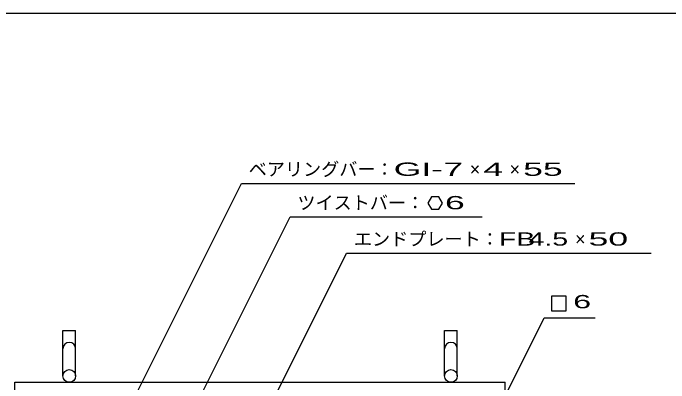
# Model space of a CAD drawing. Units: millimetres, scale not verified. Extents: x -1456 to 1389, y -1026 to 839.
# Drawn here: x -953 to -229, y 431 to 839 of the extents above; entities that cross this region are included whole.
import ezdxf
from ezdxf.enums import TextEntityAlignment as Align

# ---------------------------------------------------------------- set-up
doc = ezdxf.new("R2010")
doc.units = ezdxf.units.MM
doc.header["$LTSCALE"] = 8
for name, color, linetype, lineweight in [('0_2', 150, 'Continuous', 25), ('19', 6, 'Continuous', 25), ('22', 4, 'Continuous', 25)]:
    doc.layers.add(name, color=color, linetype=linetype, lineweight=lineweight)
doc.styles.add('ベクトル', font='')
doc.styles.get('ベクトル').set_extended_font_data('ベクトル')

msp = doc.modelspace()

# ---------------------------------------------------------------- linework, layer by layer
at = {"layer": '0_2'}
msp.add_line((-1379.2, 838.8), (1388.8, 838.8), dxfattribs=at)
at = {"layer": '19'}
for p, q in [((-898, 438.5), (-898, 488.5)), ((-898, 488.5), (-884, 488.5)), ((-884, 438.5), (-884, 488.5)), ((-477, 438.5), (-477, 488.5)), ((-477, 488.5), (-463, 488.5)), ((-463, 438.5), (-463, 488.5)), ((-951, 431.5), (-410, 431.5)), ((-951, -194.5), (-951, 431.5)), ((-410, -194.5), (-410, 431.5))]:
    msp.add_line(p, q, dxfattribs=at)
for centre in [(-891, 438.5), (-470, 438.5)]:
    msp.add_circle(centre, 7, dxfattribs=at)
for centre in [(-891, 468.5), (-470, 468.5)]:
    msp.add_arc(centre, 7, 0, 180, dxfattribs=at)
at = {"layer": '22'}
for p, q in [((-853.4, 346.5), (-701.15, 651)), ((-701.15, 651), (-333.15, 651)), ((-491.4, 636.212), (-495.4, 629.284)), ((-483.4, 636.212), (-491.4, 636.212)), ((-479.4, 629.2), (-483.4, 636.212)), ((-495.4, 629.284), (-491.4, 622.356)), ((-491.4, 622.356), (-483.4, 622.356)), ((-483.4, 622.356), (-479.4, 629.284)), ((-768.65, 371.5), (-647.4, 614)), ((-647.4, 614), (-435.4, 614)), ((-662.75, 418.5), (-585, 574)), ((-585, 574), (-249, 574)), ((-343, 526.5), (-359, 526.5)), ((-359, 526.5), (-359, 510.5)), ((-343, 510.5), (-343, 526.5)), ((-359, 510.5), (-343, 510.5)), ((-419, 398.5), (-367, 502.5)), ((-367, 502.5), (-311, 502.5))]:
    msp.add_line(p, q, dxfattribs=at)

# ---------------------------------------------------------------- texts
at = {"layer": '22', "color": 2, "style": 'ベクトル'}
for s, p in [('ベアリングバー：', (-693.15, 666.6)), ('×', (-449.15, 666.6)), ('×', (-405.15, 666.6)), ('ツイストバー：', (-639.4, 629.6)), ('エンドプレート：', (-577, 589.6)), ('×', (-333, 589.6))]:
    msp.add_text(s, height=14.66, dxfattribs=at).set_placement(p, align=Align.MIDDLE_LEFT)
for s, width, p in [('GI-', 2, (-533.15, 666.6)), (' 7 ', 2, (-489.15, 666.6)), (' 4 ', 2, (-445.15, 666.6)), (' 55 ', 2, (-401.15, 666.6)), (' 6 ', 2, (-487.4, 629.684)), ('FB', 1.6, (-417, 589.6)), (' 4.5 ', 1.6, (-393, 589.6)), (' 50 ', 2, (-329, 589.6)), ('6', 1.8, (-335, 520.5))]:
    msp.add_text(s, height=14.66, dxfattribs=dict(at, width=width)).set_placement(p, align=Align.MIDDLE_LEFT)

doc.saveas('drawing.dxf')
